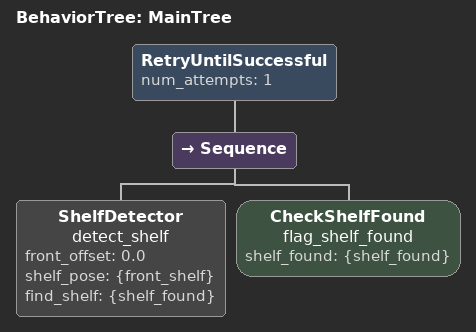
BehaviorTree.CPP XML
<root BTCPP_format="4">
    <BehaviorTree ID="MainTree">
        <RetryUntilSuccessful num_attempts="1">
            <Sequence>
                <ShelfDetector name="detect_shelf" front_offset="0.0" shelf_pose="{front_shelf}" find_shelf="{shelf_found}"/>
                <CheckShelfFound name="flag_shelf_found" shelf_found="{shelf_found}"/>
            </Sequence>
        </RetryUntilSuccessful>
    </BehaviorTree>
</root>
